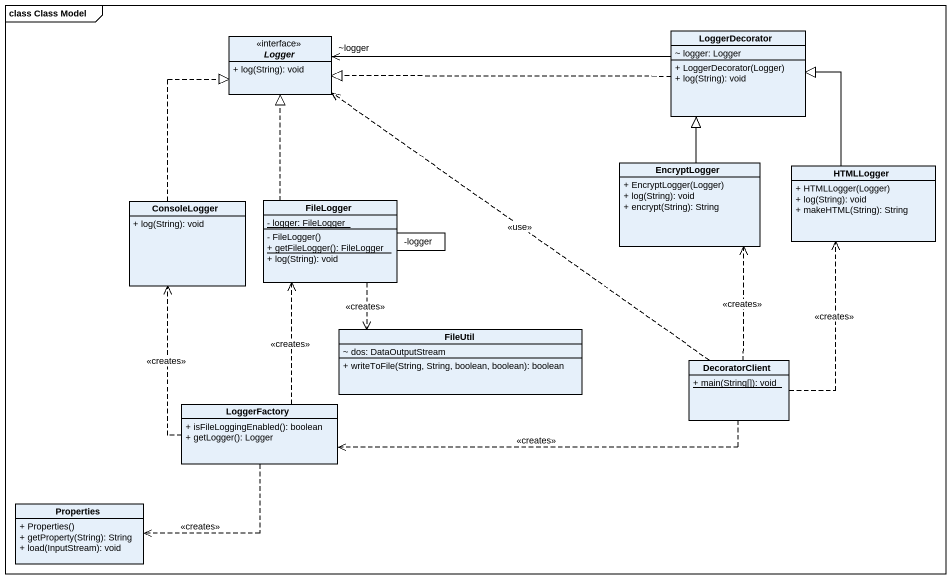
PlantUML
@startuml
mainframe class Class Model
hide circle
hide empty members
skinparam classAttributeIconSize 0
class LoggerDecorator {
  ~ logger: Logger
  + LoggerDecorator(Logger)
  + log(String): void
}
interface Logger <<interface>> {
  + log(String): void
}
class EncryptLogger {
  + EncryptLogger(Logger)
  + log(String): void
  + encrypt(String): String
}
class HTMLLogger {
  + HTMLLogger(Logger)
  + log(String): void
  + makeHTML(String): String
}
class ConsoleLogger {
  + log(String): void
}
class FileLogger {
  {static} - logger: FileLogger
  - FileLogger()
  {static} + getFileLogger(): FileLogger
  + log(String): void
}
class FileUtil {
  ~ dos: DataOutputStream
  + writeToFile(String, String, boolean, boolean): boolean
}
class DecoratorClient {
  {static} + main(String[]): void
}
class LoggerFactory {
  + isFileLoggingEnabled(): boolean
  + getLogger(): Logger
}
class Properties {
  + Properties()
  + getProperty(String): String
  + load(InputStream): void
}
LoggerDecorator -left-> "~logger" Logger
LoggerDecorator .left.|> Logger
EncryptLogger -up-|> LoggerDecorator
HTMLLogger -up-|> LoggerDecorator
ConsoleLogger .up.|> Logger
FileLogger .up.|> Logger
FileLogger "-logger" -- FileLogger
FileLogger ..> FileUtil : <<creates>>
DecoratorClient .up.> Logger : <<use>>
DecoratorClient .up.> EncryptLogger : <<creates>>
DecoratorClient .up.> HTMLLogger : <<creates>>
DecoratorClient .left.> LoggerFactory : <<creates>>
LoggerFactory .up.> ConsoleLogger : <<creates>>
LoggerFactory .up.> FileLogger : <<creates>>
LoggerFactory .left.> Properties : <<creates>>
@enduml
